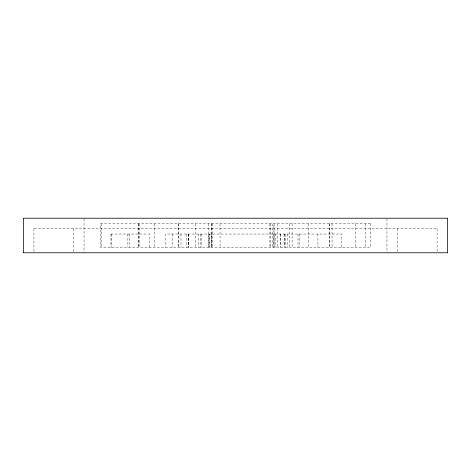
<?xml version="1.0" encoding="UTF-8"?>
<svg xmlns="http://www.w3.org/2000/svg" width="471" height="471" viewBox="0 0 471 471"><rect width="100%" height="100%" fill="white"/><g stroke="black" fill="none" stroke-linecap="round" stroke-linejoin="round"><path stroke-width="0.35" stroke-dasharray="2.35 1.77" d="M209.648 247.352L209.677 234.034M34.136 228.588L436.864 228.588M110.932 234.034L149.384 234.034L149.384 247.352M437.082 228.588L437.082 252.05M397.324 228.588L397.324 252.05M386.956 218.95L386.956 252.786M365.802 223.648L365.802 247.352M355.487 223.648L355.487 247.352M341.828 247.352L341.828 234.034L165.545 234.034L165.545 247.352M332.043 223.648L332.043 247.352M329.841 223.648L329.841 247.352M329.253 223.648L329.253 247.352M317.919 234.034L317.919 247.352M308.381 223.648L308.381 247.352M299.691 234.034L299.691 247.352M298.008 234.034L298.008 247.352M292.114 223.648L292.114 247.352M289.3 223.648L289.3 247.352M287.398 234.034L287.398 247.352M285.414 234.034L285.414 247.352M284.455 234.034L284.455 247.352M284.131 234.034L284.131 247.352M280.757 234.034L280.757 247.352M280.292 234.034L280.292 247.352M277.372 223.648L277.372 247.352M275.47 234.034L275.47 247.352M274.075 223.648L274.075 247.352M273.934 234.034L273.934 247.352L273.922 223.648M272.344 223.648L272.344 247.352M270.478 223.648L270.478 247.352M269.912 223.648L269.912 247.352M220.045 223.648L220.045 247.352M212.503 223.648L212.503 247.352M211.726 223.648L211.726 247.352M211.296 234.034L211.296 247.352M211.179 223.648L211.179 247.352M209.507 234.034L209.507 247.352M208.624 223.648L208.624 247.352M208.264 234.034L208.264 247.352M201.376 234.034L201.376 247.352M200.699 234.034L200.699 247.352M198.326 234.034L198.326 247.352M195.547 223.648L195.547 247.352M188.818 234.034L188.818 247.352M188.736 234.034L188.736 247.352M188.577 234.034L188.577 247.352M186.375 234.034L186.375 247.352M180.982 234.034L180.982 247.352M178.474 223.648L178.474 247.352M178.368 223.648L178.368 247.352M172.256 234.034L172.256 247.352M154.429 223.648L154.429 247.352M139.581 223.648L139.581 247.352M138.327 223.648L138.327 247.352M138.315 223.648L138.315 247.352M129.189 234.034L129.195 247.352M127.871 234.034L127.871 247.352M111.539 234.034L111.539 247.352M110.944 234.034L110.944 247.352M101.571 223.648L101.571 247.352M84.044 218.95L84.044 252.786M73.676 228.588L73.676 252.786M33.918 228.588L33.918 252.05M370.453 223.648L100.57 223.648L100.57 247.352L370.453 247.352L370.447 223.648"/><path stroke-width="0.71" d="M23.774 218.214L447.226 218.214M23.774 252.786L447.226 252.786M447.45 218.214L447.45 252.786M23.55 218.214L23.55 252.786"/></g></svg>
